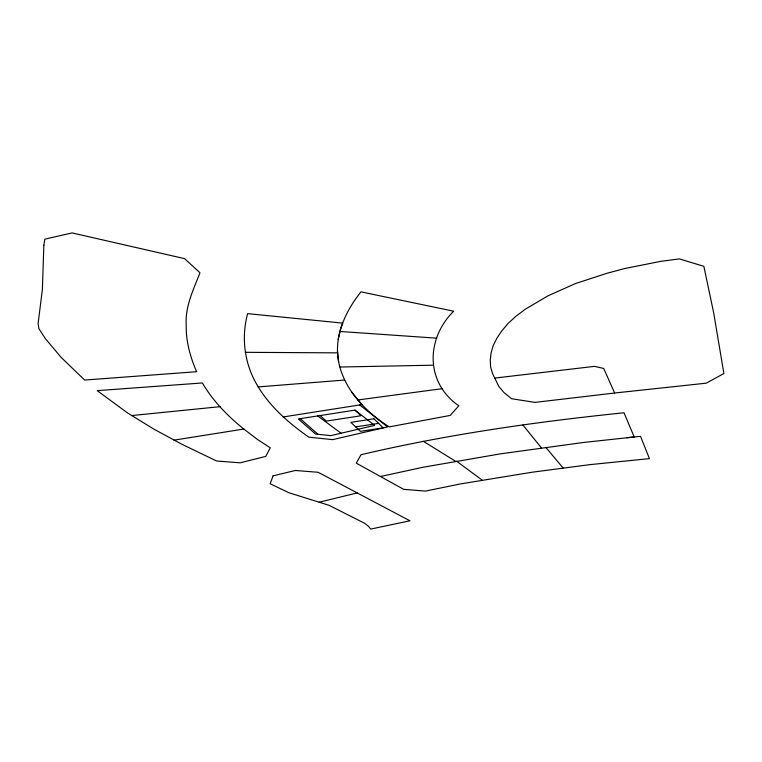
<?xml version="1.0" encoding="UTF-8"?>
<svg xmlns="http://www.w3.org/2000/svg" width="762" height="762" viewBox="0 0 762 762"><rect width="100%" height="100%" fill="white"/><g stroke="black" fill="none" stroke-linecap="round" stroke-linejoin="round"><path stroke-width="1.14" d="M337.471 350.815C337.195 328.946 347.682 308.639 360.931 291.856L453.685 311.21C425.748 338.795 425.263 382.686 458.819 405.794L450.18 415.423L389.249 426.901C362.922 410.204 338.328 383.667 337.471 350.815L338.557 361.683M338.128 339.566L340.824 328.07L342.748 323.117L247.64 313.649C241.706 335.356 243.897 358.816 253.841 379C266.052 403.346 286.864 421.805 308.867 437.178L332.651 439.645L387.553 426.901L359.731 404.946M319.145 502.206L357.216 492.938M380.467 476.507L422.967 467.268L500.453 453.847L583.578 442.465L634.213 436.988L624.002 412.766C535.686 421.872 447.513 434.359 361.026 454.714L356.311 463.172L403.689 489.337L425.367 491.099L460.448 483.937L532.409 472.183L589.597 464.677L649.424 458.629L640.537 436.359L626.878 437.712M173.974 440.16L243.811 429.035L257.47 439.474L270.262 447.818L265.748 456.4L240.078 462.829L216.618 461L182.166 444.408L153.962 429.206L127.044 412.613L97.212 390.639L202.368 382.962C212.884 400.907 227.676 416.062 243.811 429.035M283.073 416.976L362.045 404.584L351.625 392.078M355.006 410.127L298.285 418.967L315.525 434.035L330.784 435.626L374.609 425.387L355.006 410.127L360.874 415.766L326.26 421.11L320.135 415.566M355.683 426.872L378.638 423.377M357.807 399.974L442.331 388.658M494.367 378.123L594.589 366.36L603.714 368.465L614.667 393.011L706.212 383.181L723.9 373.532L713.68 312.849L703.859 266.309L679.352 258.909L660.521 261.385L624.354 268.605L607.304 273.187L575.501 283.55L548.021 295.808L525.228 309.248L515.855 316.325L507.968 323.564L501.777 330.937L496.843 338.28L493.176 345.624L491.109 352.863L490.261 359.969L490.604 366.951L492.623 373.666L498.881 386.534L503.958 392.535L511.569 398.726L535.019 402.393L614.667 393.011M131.664 415.566L219.961 406.679M258.204 386.915L344.691 380.038M339.995 367.027L433.149 365.188M245.269 352.32L337.661 352.863M340.062 331.48L436.797 338.185M423.386 441.322L455.581 461.305M317.706 415.938L341.1 433.216M456.524 461.134L482.156 480.136M300.209 418.671L318.04 434.302M545.783 447.332L563.08 467.973M522.923 425.015L541.411 447.885M43.844 245.24L42.386 289.436L38.1 323.621L38.938 328.746L45.32 338.566L61.055 357.302L84.639 380.057L196.653 371.704C190.148 356.987 185.861 340.995 186.204 324.812C185.061 306.495 193.519 289.417 199.987 272.758L184.575 258.632L72.095 232.915L44.872 239.154L43.844 245.24M273.101 475.831L270.129 483.775L288.96 492.766L329.051 505.301L364.484 523.218L368.465 526.285L370.703 529.085L409.946 520.789L318.154 472.288L295.37 470.478L273.101 475.831M373.942 418.805L350.844 422.339L360.455 431.34L383.267 427.892L373.942 418.805"/></g></svg>
